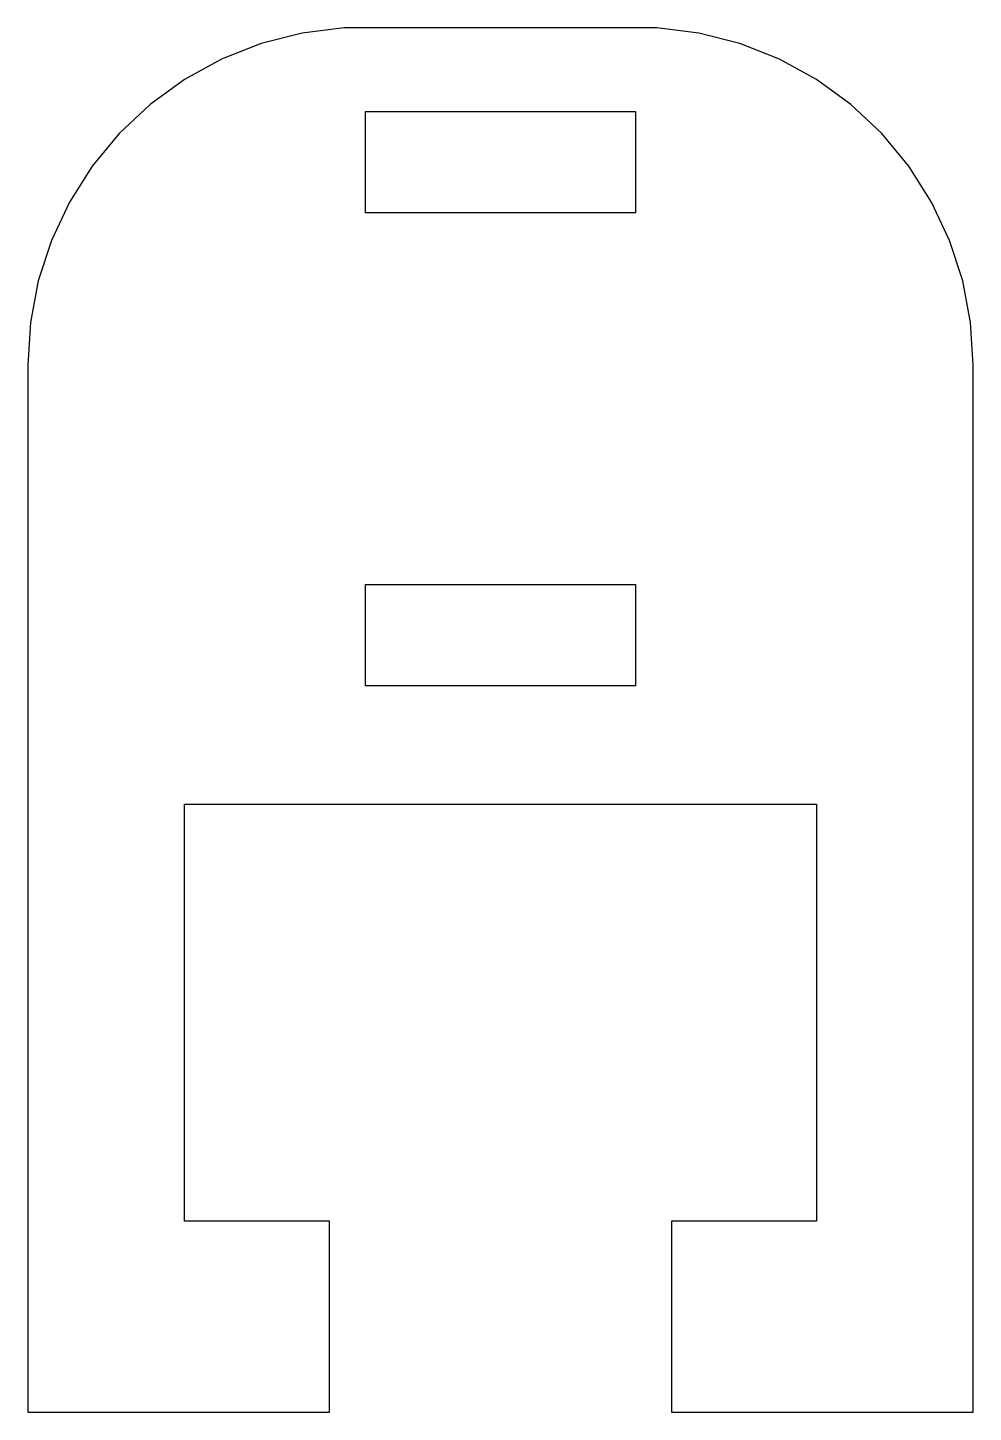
# Model space of a CAD drawing. Header units: metres. Extents: x -7 to 7, y 0 to 20.5.
import ezdxf

# ---------------------------------------------------------------- set-up
doc = ezdxf.new("R2010")
doc.units = ezdxf.units.M

msp = doc.modelspace()

# ---------------------------------------------------------------- linework, layer by layer
for p, q in [((-2.31395, 20.4901), (-2.9369, 20.4114)), ((2.31395, 20.4901), (-2.31395, 20.4901)), ((2.9369, 20.4114), (2.31395, 20.4901)), ((-2.9369, 20.4114), (-3.54507, 20.2553)), ((3.54507, 20.2553), (2.9369, 20.4114)), ((-3.54507, 20.2553), (-4.12889, 20.0241)), ((4.12889, 20.0241), (3.54507, 20.2553)), ((-4.12889, 20.0241), (-4.67912, 19.7216)), ((4.67912, 19.7216), (4.12889, 20.0241)), ((-4.67912, 19.7216), (-5.18712, 19.3526)), ((5.18712, 19.3526), (4.67912, 19.7216)), ((-5.18712, 19.3526), (-5.64484, 18.9227)), ((5.64484, 18.9227), (5.18712, 19.3526)), ((-2, 17.75), (-2, 19.25)), ((-2, 19.25), (2, 19.25)), ((2, 19.25), (2, 17.75)), ((-5.64484, 18.9227), (-6.04507, 18.4389)), ((6.04507, 18.4389), (5.64484, 18.9227)), ((-6.04507, 18.4389), (-6.38153, 17.9088)), ((6.38153, 17.9088), (6.04507, 18.4389)), ((-6.38153, 17.9088), (-6.64888, 17.3406)), ((6.64888, 17.3406), (6.38153, 17.9088)), ((2, 17.75), (-2, 17.75)), ((-6.64888, 17.3406), (-6.84291, 16.7434)), ((6.84291, 16.7434), (6.64888, 17.3406)), ((-6.84291, 16.7434), (-6.96057, 16.1267)), ((6.96057, 16.1267), (6.84291, 16.7434)), ((-6.96057, 16.1267), (-7, 15.5)), ((7, 15.5), (6.96057, 16.1267)), ((-7, 15.5), (-7, 0)), ((7, 0), (7, 15.5)), ((-2, 10.75), (-2, 12.25)), ((-2, 12.25), (2, 12.25)), ((2, 12.25), (2, 10.75)), ((2, 10.75), (-2, 10.75)), ((-4.67937, 2.82999), (-4.67937, 9)), ((-4.67937, 9), (4.67937, 9)), ((4.67937, 9), (4.67937, 2.82999)), ((-2.53072, 2.82999), (-4.67937, 2.82999)), ((-2.53072, 0), (-2.53072, 2.82999)), ((4.67937, 2.82999), (2.53072, 2.82999)), ((2.53072, 2.82999), (2.53072, 0)), ((-7, 0), (-2.53072, 0)), ((2.53072, 0), (7, 0))]:
    msp.add_line(p, q)

doc.saveas('drawing.dxf')
